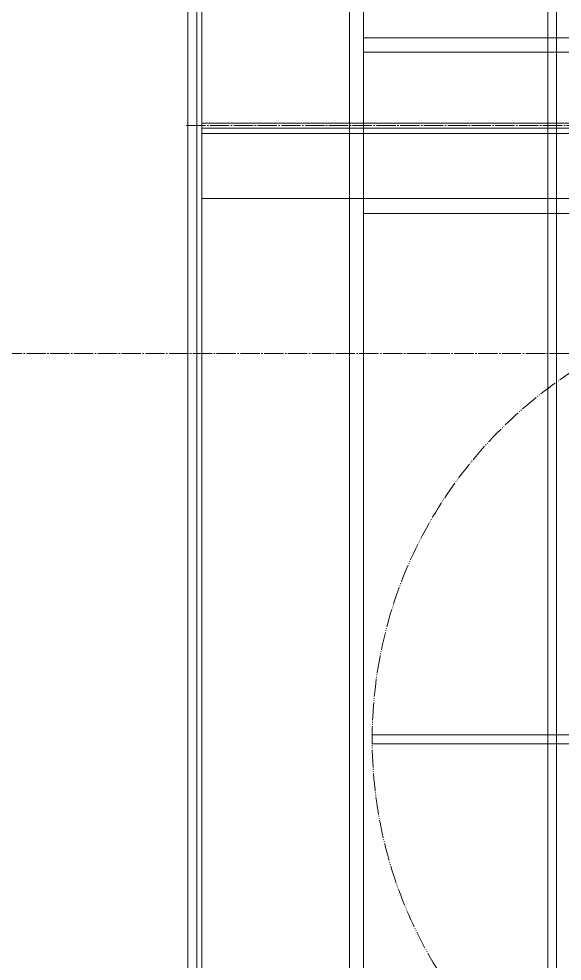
# Model space of a CAD drawing. Units: millimetres at full size. Extents: x -21196 to 21204, y -11807 to 11807.
# Drawn here: x -7431 to -7121, y -2777 to -2239 of the extents above; entities that cross this region are included whole.
import ezdxf

# ---------------------------------------------------------------- set-up
doc = ezdxf.new("R2010")
doc.units = ezdxf.units.MM
doc.header["$LTSCALE"] = 0.5
doc.linetypes.add('USER3', pattern=[26.999999, 20.299999, -1.7, 0.8, -1.7, 0.8, -1.7])
doc.linetypes.add('USER4', pattern=[27.1, 22, -1.7, 1.7, -1.7])
doc.layers.add('1-0_設備-5(241129配置図菊池追記(立面図).jww)(機器配置図 260128.dwg)', color=7, linetype='Continuous', lineweight=9)

msp = doc.modelspace()

# ---------------------------------------------------------------- linework, layer by layer
at = {"layer": '1-0_設備-5(241129配置図菊池追記(立面図).jww)(機器配置図 260128.dwg)'}
for p, q in [((-7242.5215, -3430.1471), (-7242.5215, -1430.1471)), ((-7124.5215, -1560.1471), (-7124.5215, -3040.1471)), ((-7329.5215, -1606.1471), (-7329.5215, -2994.1471)), ((-7326.5215, -1606.1471), (-7326.5215, -2994.1471)), ((-7234.5215, -2250.1471), (-6617.5215, -2250.1471)), ((-7234.5215, -2258.1471), (-6617.5215, -2258.1471)), ((-6632.5215, -2298.6471), (-7326.5215, -2298.6471)), ((-7326.5215, -2304.6471), (-6632.5215, -2304.6471)), ((-7326.5215, -2341.6471), (-6632.5215, -2341.6471)), ((-7234.5215, -2350.1471), (-6709.5215, -2350.1471)), ((-6994.3117, -2647.6471), (-7229.5215, -2647.6471)), ((-7229.5215, -2652.6471), (-7229.5215, -2647.6471)), ((-7129.5215, -2652.6471), (-7129.5215, -2647.6471)), ((-7229.5215, -2652.6471), (-6994.3117, -2652.6471))]:
    msp.add_line(p, q, dxfattribs=at)
at = {"layer": '1-0_設備-5(241129配置図菊池追記(立面図).jww)(機器配置図 260128.dwg)', "linetype": 'USER4'}
for p, q in [((-7335.5033, -2300.1471), (-6576.657, -2300.1471)), ((-9350.6557, -2430.1471), (-6572.3632, -2430.1471)), ((-9350.6557, -2430.1471), (-6572.3632, -2430.1471)), ((-9350.6557, -2430.1471), (-6572.3632, -2430.1471))]:
    msp.add_line(p, q, dxfattribs=at)
at = {"layer": '1-0_設備-5(241129配置図菊池追記(立面図).jww)(機器配置図 260128.dwg)'}
for points in [[(-7234.5215, -1430.1471), (-7334.5215, -1430.1471), (-7334.5215, -3430.1471), (-7234.5215, -3430.1471)], [(-6829.5215, -1560.1471), (-6829.5215, -3040.1471), (-7129.5215, -3040.1471), (-7129.5215, -1560.1471)]]:
    msp.add_lwpolyline(points, close=True, dxfattribs=at)
for points in [[(-6624.5215, -2965.1471), (-6624.5215, -3035.1471), (-6629.5215, -3040.1471), (-7329.5215, -3040.1471), (-7334.5215, -3035.1471), (-7334.5215, -1565.1471), (-7329.5215, -1560.1471), (-6629.5215, -1560.1471), (-6624.5215, -1565.1471), (-6624.5215, -1635.1471)], [(-7326.5215, -2301.6471), (-6632.5215, -2301.6471), (-7326.5215, -2301.6471)]]:
    msp.add_lwpolyline(points, dxfattribs=at)
at = {"layer": '1-0_設備-5(241129配置図菊池追記(立面図).jww)(機器配置図 260128.dwg)', "linetype": 'USER3'}
msp.add_circle((-6979.5215, -2650.1471), 250.012, dxfattribs=at)

doc.saveas('drawing.dxf')
